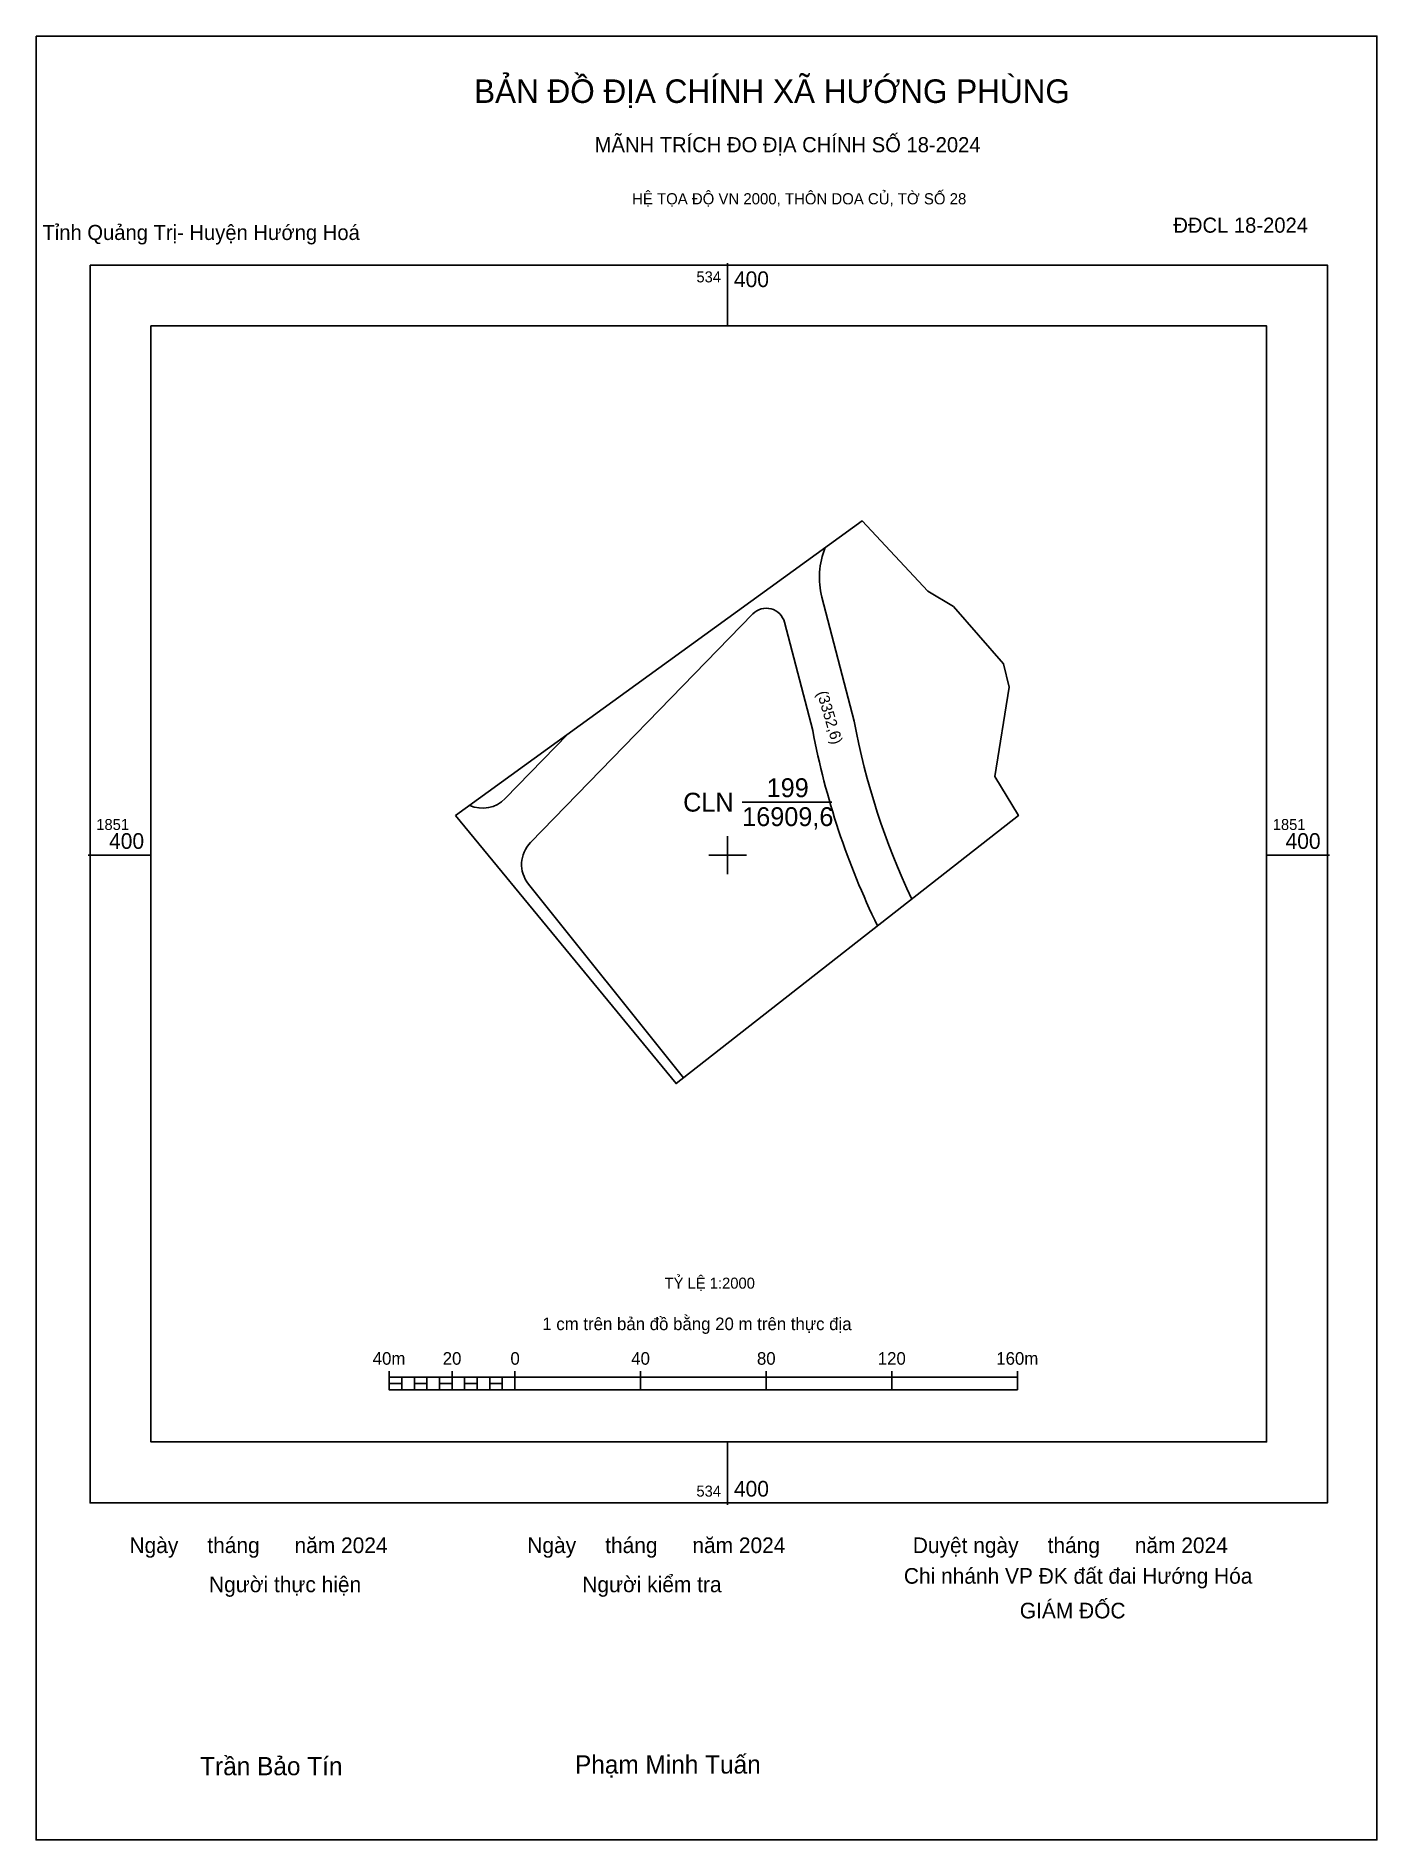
# Model space of a CAD drawing. Extents: x 534180 to 534607, y 1851087 to 1851661.
import ezdxf

# ---------------------------------------------------------------- set-up
doc = ezdxf.new("R2010")
doc.units = 0
for name, color, linetype in [('Level 10', 7, 'Continuous'), ('Level 13', 7, 'Continuous'), ('Level 15', 7, 'Continuous'), ('Level 21', 7, 'Continuous'), ('Level 22', 7, 'Continuous'), ('Level 27', 7, 'Continuous'), ('Level 55', 7, 'Continuous'), ('Level 6', 7, 'Continuous'), ('Level 62', 7, 'Continuous'), ('Level 63', 7, 'Continuous'), ('Level 9', 7, 'Continuous')]:
    doc.layers.add(name, color=color, linetype=linetype)

msp = doc.modelspace()

# ---------------------------------------------------------------- linework, layer by layer
at = {"layer": 'Level 10'}
msp.add_lwpolyline([(534313.41, 1851412.58), (534442.79, 1851506.34), (534463.67, 1851483.96), (534471.92, 1851479.1), (534487.83, 1851460.91), (534489.58, 1851453.42), (534485.08, 1851425.04), (534492.54, 1851412.58), (534383.61, 1851327.35)], close=True, dxfattribs=at)
at = {"layer": 'Level 15'}
msp.add_lwpolyline([(534179.92, 1851660.56), (534606.63, 1851660.56), (534606.63, 1851086.73), (534179.92, 1851086.73)], close=True, dxfattribs=at)
at = {"layer": 'Level 21'}
msp.add_line((534404.64, 1851416.85), (534433.14, 1851416.85), dxfattribs=at)
at = {"layer": 'Level 22'}
for points in [[(534313.41, 1851412.58), (534442.79, 1851506.34)], [(534442.79, 1851506.34), (534463.67, 1851483.96), (534471.92, 1851479.1), (534487.83, 1851460.91), (534489.58, 1851453.42), (534485.08, 1851425.04), (534492.54, 1851412.58)], [(534383.61, 1851327.35), (534313.41, 1851412.58)], [(534492.54, 1851412.58), (534383.61, 1851327.35)]]:
    msp.add_lwpolyline(points, dxfattribs=at)
at = {"layer": 'Level 27'}
for p, q in [((534442.79, 1851506.34), (534442.79, 1851506.36)), ((534313.41, 1851412.58), (534313.4, 1851412.6)), ((534492.54, 1851412.58), (534492.55, 1851412.57)), ((534383.61, 1851327.35), (534383.62, 1851327.33))]:
    msp.add_line(p, q, dxfattribs=at)
at = {"layer": 'Level 55'}
for p, q in [((534429.99, 1851482.07), (534440.25, 1851442.58)), ((534337.26, 1851404.02), (534408.01, 1851476.74)), ((534418.12, 1851474.07), (534427.07, 1851439.63)), ((534349.17, 1851438.5), (534329.22, 1851417.98)), ((534385.99, 1851329.21), (534336.63, 1851390.79))]:
    msp.add_line(p, q, dxfattribs=at)
for centre, radius, start, end in [((534454.19, 1851488.35), 25, 157.71449, 194.56005), ((534412.31, 1851472.56), 6, 14.56005, 135.78836), ((534668.94, 1851485.5), 246.18, 190.73898, 206.01981), ((534668.94, 1851485.5), 232.68, 190.62966, 205.31091), ((534322.05, 1851424.95), 10, 245.58878, 315.78836), ((534344.43, 1851397.04), 10, 135.78836, 218.71776)]:
    msp.add_arc(centre, radius, start, end, dxfattribs=at)
at = {"layer": 'Level 62'}
msp.add_lwpolyline([(534216.46, 1851568.34), (534571.49, 1851568.34), (534571.49, 1851213.32), (534216.46, 1851213.32)], close=True, dxfattribs=at)
at = {"layer": 'Level 63'}
for p, q in [((534400, 1851588.34), (534400, 1851568.34)), ((534400, 1851406), (534400, 1851394)), ((534196.46, 1851400), (534216.46, 1851400)), ((534394, 1851400), (534406, 1851400)), ((534571.49, 1851400), (534591.49, 1851400)), ((534292.3, 1851235.9), (534292.3, 1851229.9)), ((534292.3, 1851233.9), (534492.3, 1851233.9)), ((534296.3, 1851233.9), (534296.3, 1851229.9)), ((534300.3, 1851233.9), (534300.3, 1851229.9)), ((534304.3, 1851233.9), (534304.3, 1851229.9)), ((534308.3, 1851233.9), (534308.3, 1851229.9)), ((534312.3, 1851235.9), (534312.3, 1851229.9)), ((534312.3, 1851233.9), (534312.3, 1851229.9)), ((534316.3, 1851233.9), (534316.3, 1851229.9)), ((534320.3, 1851233.9), (534320.3, 1851229.9)), ((534324.3, 1851233.9), (534324.3, 1851229.9)), ((534328.3, 1851233.9), (534328.3, 1851229.9)), ((534332.3, 1851235.9), (534332.3, 1851229.9)), ((534332.3, 1851233.9), (534332.3, 1851229.9)), ((534372.3, 1851235.9), (534372.3, 1851229.9)), ((534412.3, 1851235.9), (534412.3, 1851229.9)), ((534452.3, 1851235.9), (534452.3, 1851229.9)), ((534492.3, 1851235.9), (534492.3, 1851229.9)), ((534292.3, 1851229.9), (534492.3, 1851229.9)), ((534400, 1851213.32), (534400, 1851193.32))]:
    msp.add_line(p, q, dxfattribs=at)
for points in [[(534197.09, 1851587.71), (534590.86, 1851587.71), (534590.86, 1851193.94), (534197.09, 1851193.94)], [(534292.3, 1851231.9), (534296.3, 1851231.9), (534296.3, 1851229.9), (534292.3, 1851229.9)], [(534292.3, 1851231.9), (534296.3, 1851231.9), (534296.3, 1851229.9), (534292.3, 1851229.9)], [(534300.3, 1851231.9), (534304.3, 1851231.9), (534304.3, 1851229.9), (534300.3, 1851229.9)], [(534308.3, 1851231.9), (534312.3, 1851231.9), (534312.3, 1851229.9), (534308.3, 1851229.9)], [(534316.3, 1851231.9), (534320.3, 1851231.9), (534320.3, 1851229.9), (534316.3, 1851229.9)], [(534324.3, 1851231.9), (534328.3, 1851231.9), (534328.3, 1851229.9), (534324.3, 1851229.9)]]:
    msp.add_lwpolyline(points, close=True, dxfattribs=at)

# ---------------------------------------------------------------- texts
at = {"layer": 'Level 13'}
for s, p in [('199', (534412.43, 1851418.45)), ('CLN', (534385.85, 1851413.85)), ('16909,6', (534404.65, 1851409.25))]:
    msp.add_text(s, height=6, dxfattribs=at).set_placement(p)
at = {"layer": 'Level 6'}
msp.add_text('TỶ LỆ 1:2000', height=3.5158, dxfattribs=at).set_placement((534379.93, 1851262.09))
at = {"layer": 'Level 63'}
for s, height, p in [('BẢN ĐỒ ĐỊA CHÍNH XÃ HƯỚNG PHÙNG', 7.4873, (534319.32, 1851639.3)), ('MÃNH TRÍCH ĐO ĐỊA CHÍNH SỐ 18-2024', 4.8044, (534357.69, 1851623.61)), ('HỆ TỌA ĐỘ VN 2000, THÔN DOA CỦ, TỜ SỐ 28', 3.5565, (534369.6, 1851607.03)), ('534', 3.5, (534390.08, 1851582.21)), ('400', 5, (534402, 1851580.71)), ('1851', 3.5, (534199.09, 1851408)), ('1851', 3.5, (534573.49, 1851408)), ('400', 5, (534203.15, 1851402)), ('400', 5, (534577.55, 1851402)), ('1 cm trên bản đồ bằng 20 m trên thực địa', 4, (534341.02, 1851248.9)), ('40m', 4, (534287.05, 1851237.9)), ('20', 4, (534309.33, 1851237.9)), ('0', 4, (534330.88, 1851237.9)), ('40', 4, (534369.33, 1851237.9)), ('80', 4, (534409.33, 1851237.9)), ('120', 4, (534447.78, 1851237.9)), ('160m', 4, (534485.49, 1851237.9)), ('534', 3.5, (534390.08, 1851195.94)), ('400', 5, (534402, 1851195.94)), ('Ngày     tháng      năm 2024', 4.9766, (534209.65, 1851177.98)), ('Ngày     tháng      năm 2024', 4.9766, (534336.26, 1851177.98)), ('Duyệt ngày     tháng      năm 2024', 4.9766, (534458.93, 1851177.98)), ('Người thực hiện', 4.9766, (534234.97, 1851165.54)), ('Người kiểm tra', 4.9766, (534353.75, 1851165.54)), ('Chi nhánh VP ĐK đất đai Hướng Hóa', 4.9766, (534456.09, 1851168.23)), ('GIÁM ĐỐC', 4.977, (534492.98, 1851157.2)), ('Trần Bảo Tín', 5.8048, (534232.14, 1851107.31)), ('Phạm Minh Tuấn', 5.8048, (534351.43, 1851107.84))]:
    msp.add_text(s, height=height, dxfattribs=at).set_placement(p)
msp.add_text('(3352,6)', height=3.5, rotation=286.63544, dxfattribs=at).set_placement((534428.35, 1851451.68))
at = {"layer": 'Level 9'}
for s, p in [('Tỉnh Quảng Trị- Huyện Hướng Hoá', (534181.95, 1851595.69)), ('ĐĐCL 18-2024', (534541.84, 1851598.01))]:
    msp.add_text(s, height=4.8044, dxfattribs=at).set_placement(p)

doc.saveas('drawing.dxf')
